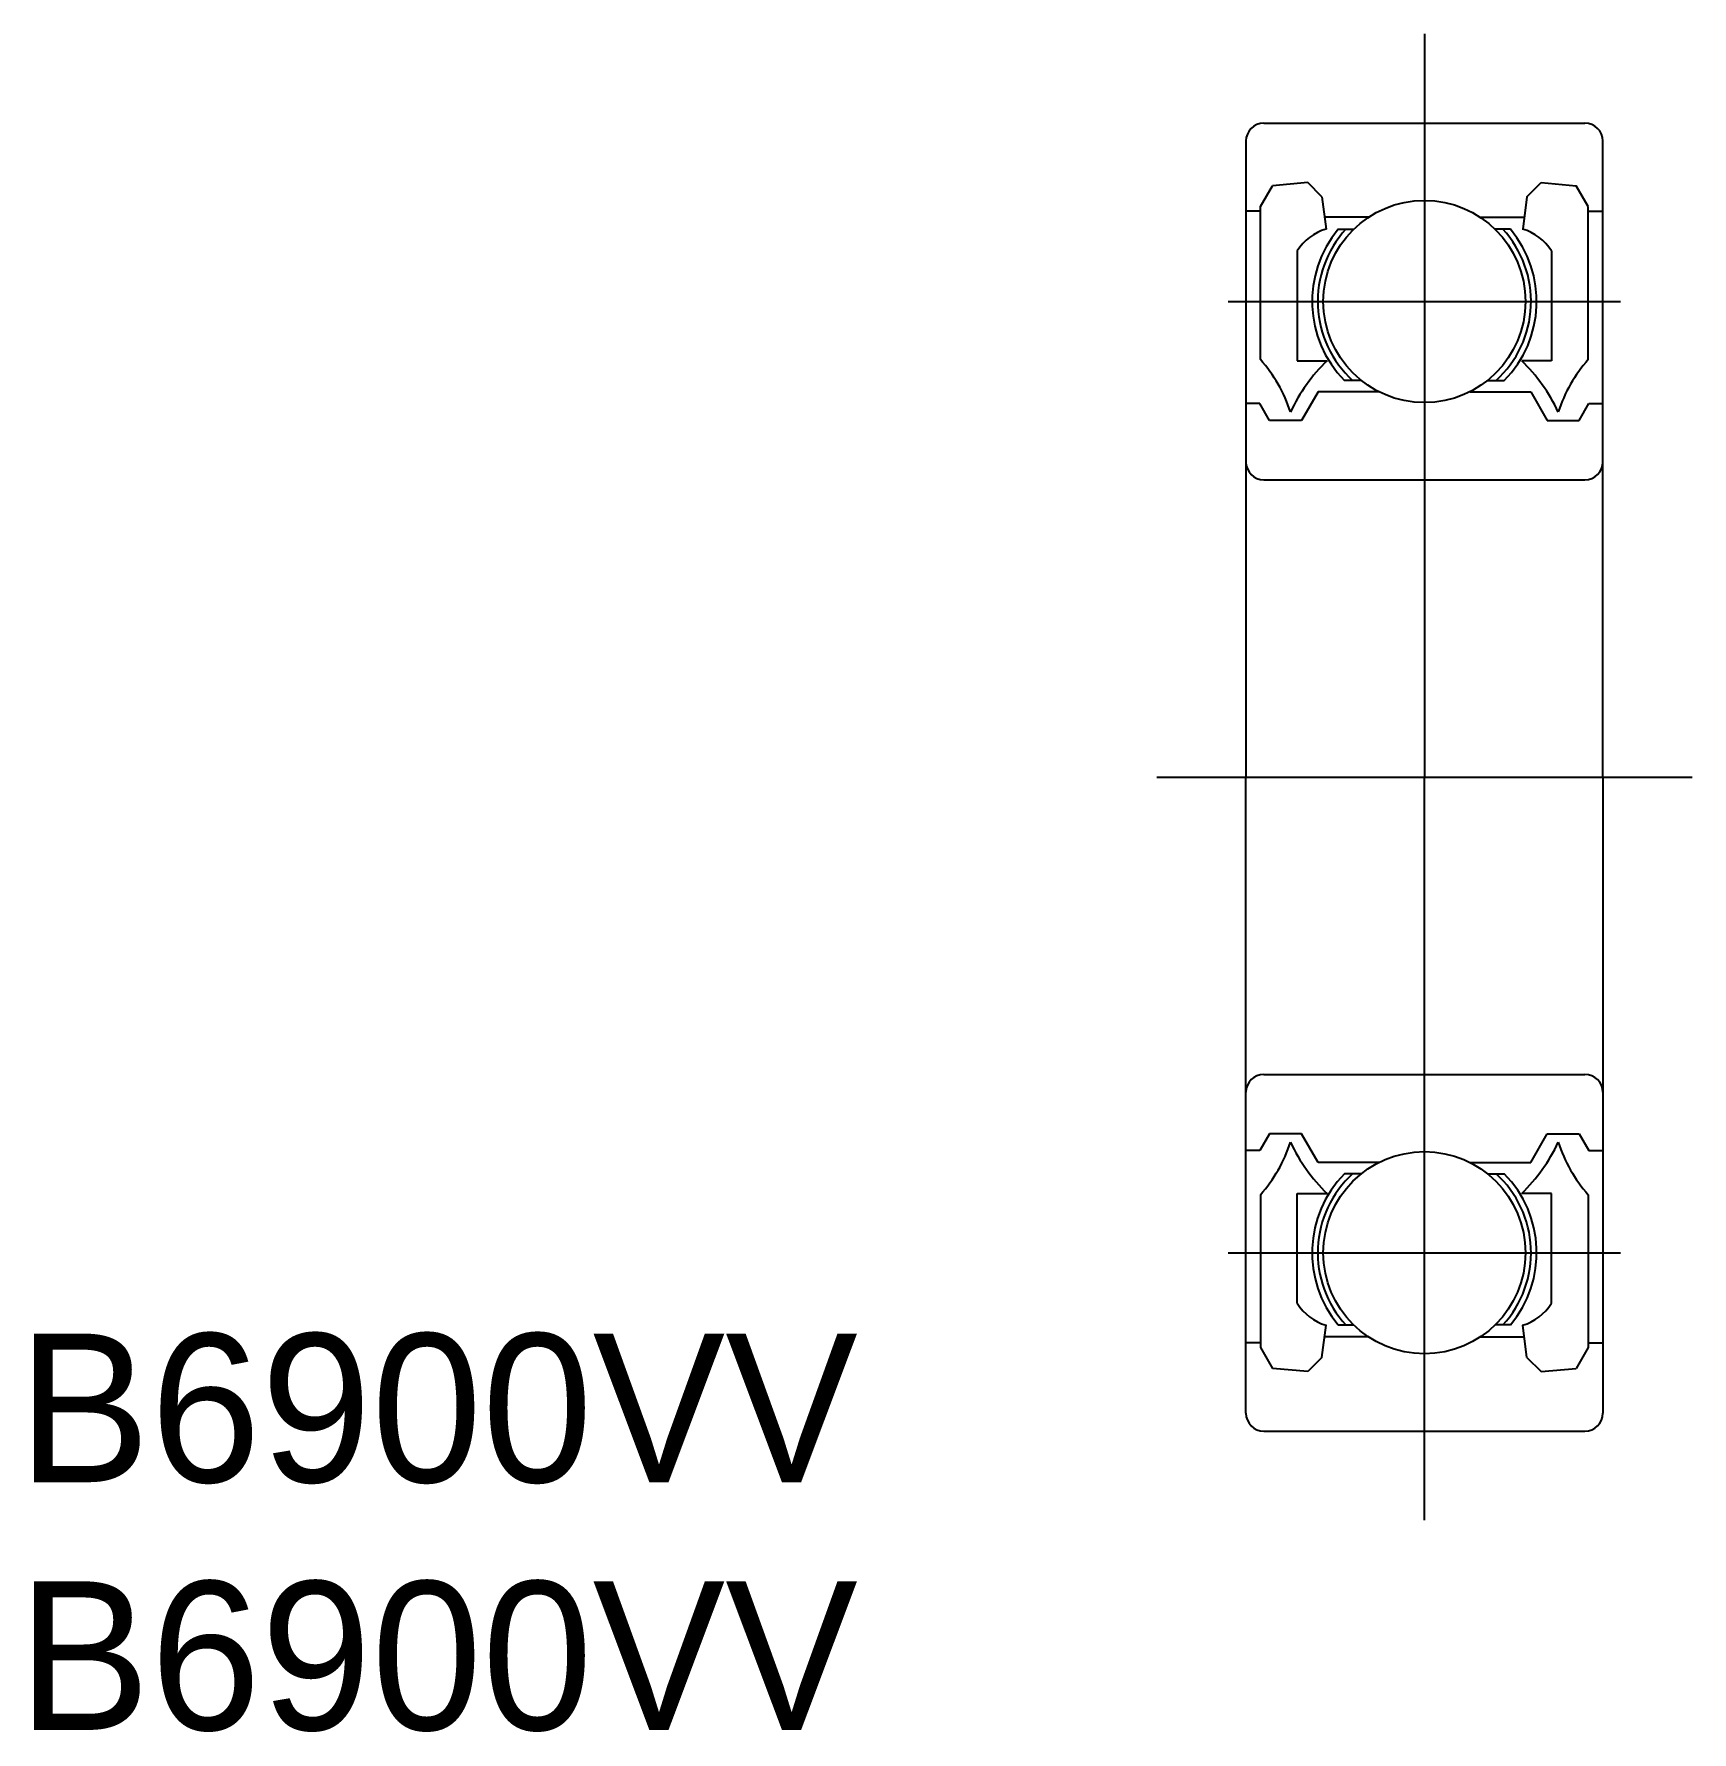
# Model space of a CAD drawing. Extents: x 733.5 to 761.3, y 610.1 to 638.7.
import ezdxf

# ---------------------------------------------------------------- set-up
doc = ezdxf.new("R2010")
doc.units = 0
doc.linetypes.add('CENTER', pattern=[50.8, 31.75, -6.35, 6.35, -6.35])
doc.layers.get('0').update_dxf_attribs({"linetype": 'CONTINUOUS'})
doc.layers.add('CENTER', color=1, linetype='CENTER')

msp = doc.modelspace()

# ---------------------------------------------------------------- linework, layer by layer
for p, q in [((754.15, 637.192), (759.55, 637.192)), ((753.85, 636.892), (753.85, 626.192)), ((759.85, 626.192), (759.85, 636.892)), ((755.403, 635.406), (755.66, 635.406)), ((755.403, 635.406), (755.66, 635.406)), ((758.297, 635.406), (758.04, 635.406)), ((758.297, 635.406), (758.04, 635.406)), ((756.083, 632.675), (755.063, 632.675)), ((755.789, 632.864), (755.507, 632.864)), ((757.617, 632.675), (758.637, 632.675)), ((757.911, 632.864), (758.193, 632.864)), ((754.15, 631.192), (759.55, 631.192)), ((753.85, 615.492), (753.85, 626.192)), ((759.85, 626.192), (759.85, 615.492)), ((754.15, 621.192), (759.55, 621.192)), ((756.083, 619.709), (755.063, 619.709)), ((755.789, 619.52), (755.507, 619.52)), ((757.617, 619.709), (758.637, 619.709)), ((757.911, 619.52), (758.193, 619.52)), ((755.403, 616.978), (755.66, 616.978)), ((755.403, 616.978), (755.66, 616.978)), ((758.297, 616.978), (758.04, 616.978)), ((758.297, 616.978), (758.04, 616.978)), ((754.15, 615.192), (759.55, 615.192))]:
    msp.add_line(p, q)
at = {"color": 7, "linetype": 'CONTINUOUS'}
for p, q in [((754.095, 635.787), (754.298, 636.14)), ((754.888, 636.192), (754.298, 636.14)), ((755.128, 635.952), (754.888, 636.192)), ((758.572, 635.952), (758.812, 636.192)), ((758.812, 636.192), (759.402, 636.14)), ((759.605, 635.787), (759.402, 636.14)), ((755.128, 635.952), (755.197, 635.41)), ((758.572, 635.952), (758.503, 635.41)), ((754.095, 635.71), (753.85, 635.71)), ((754.095, 633.216), (754.095, 635.787)), ((755.91, 635.608), (755.172, 635.608)), ((757.79, 635.608), (758.528, 635.608)), ((759.605, 633.216), (759.605, 635.787)), ((759.605, 635.71), (759.85, 635.71)), ((754.713, 635.042), (754.713, 633.196)), ((758.987, 635.042), (758.987, 633.196)), ((754.713, 633.196), (755.213, 633.196)), ((758.987, 633.196), (758.487, 633.196)), ((755.063, 632.675), (754.784, 632.192)), ((758.637, 632.675), (758.916, 632.192)), ((754.083, 632.475), (753.85, 632.475)), ((754.247, 632.192), (754.083, 632.475)), ((759.453, 632.192), (759.617, 632.475)), ((759.617, 632.475), (759.85, 632.475)), ((754.784, 632.192), (754.247, 632.192)), ((758.916, 632.192), (759.453, 632.192)), ((754.247, 620.192), (754.083, 619.909)), ((754.784, 620.192), (754.247, 620.192)), ((755.063, 619.709), (754.784, 620.192)), ((758.637, 619.709), (758.916, 620.192)), ((758.916, 620.192), (759.453, 620.192)), ((759.453, 620.192), (759.617, 619.909)), ((754.083, 619.909), (753.85, 619.909)), ((759.617, 619.909), (759.85, 619.909)), ((754.095, 619.168), (754.095, 616.596)), ((754.713, 619.188), (755.213, 619.188)), ((754.713, 617.342), (754.713, 619.188)), ((758.987, 619.188), (758.487, 619.188)), ((758.987, 617.342), (758.987, 619.188)), ((759.605, 619.168), (759.605, 616.596)), ((755.128, 616.431), (755.197, 616.974)), ((758.572, 616.431), (758.503, 616.974)), ((754.095, 616.674), (753.85, 616.674)), ((755.91, 616.775), (755.172, 616.775)), ((757.79, 616.775), (758.528, 616.775)), ((759.605, 616.674), (759.85, 616.674)), ((754.095, 616.596), (754.298, 616.244)), ((755.128, 616.431), (754.888, 616.192)), ((758.572, 616.431), (758.812, 616.192)), ((759.605, 616.596), (759.402, 616.244)), ((754.888, 616.192), (754.298, 616.244)), ((758.812, 616.192), (759.402, 616.244))]:
    msp.add_line(p, q, dxfattribs=at)
for centre in [(756.85, 634.192), (756.85, 618.192)]:
    msp.add_circle(centre, 1.7)
for centre, radius, start, end in [((754.15, 636.892), 0.3, 90, 180), ((759.55, 636.892), 0.3, 0, 90), ((756.85, 634.192), 1.889, 139.9948, 224.6902), ((756.85, 634.192), 1.794, 137.4143, 227.756), ((756.85, 634.192), 1.794, 312.244, 42.5857), ((756.85, 634.192), 1.889, 315.3098, 40.0052), ((754.15, 631.492), 0.3, 180, 270), ((759.55, 631.492), 0.3, 270, 0), ((754.15, 620.892), 0.3, 90, 180), ((759.55, 620.892), 0.3, 0, 90), ((756.85, 618.192), 1.889, 135.3098, 220.0052), ((756.85, 618.192), 1.794, 132.244, 222.5857), ((756.85, 618.192), 1.794, 317.4143, 47.756), ((756.85, 618.192), 1.889, 319.9948, 44.6902), ((754.15, 615.492), 0.3, 180, 270), ((759.55, 615.492), 0.3, 270, 0)]:
    msp.add_arc(centre, radius, start, end)
for centre, radius, start, end in [((755.435, 634.594), 0.85, 106.2645, 148.2193), ((758.264, 634.594), 0.85, 31.7807, 73.7355), ((752.244, 631.575), 2.473, 17.8623, 41.572), ((757.266, 631.082), 2.946, 134.1688, 154.87), ((756.434, 631.082), 2.946, 25.13, 45.8312), ((761.455, 631.575), 2.473, 138.428, 162.1377), ((752.244, 620.809), 2.473, 318.428, 342.1377), ((757.266, 621.301), 2.946, 205.13, 225.8312), ((756.434, 621.301), 2.946, 314.1688, 334.87), ((761.455, 620.809), 2.473, 197.8623, 221.572), ((755.435, 617.789), 0.85, 211.7807, 253.7355), ((758.264, 617.789), 0.85, 286.2645, 328.2193)]:
    msp.add_arc(centre, radius, start, end, dxfattribs=at)
at = {"layer": 'CENTER', "color": 1, "linetype": 'CENTER'}
for p, q in [((756.85, 638.692), (756.85, 626.192)), ((753.55, 634.192), (760.15, 634.192)), ((752.35, 626.192), (761.35, 626.192)), ((752.35, 626.192), (761.35, 626.192)), ((752.35, 626.192), (761.35, 626.192)), ((756.85, 613.692), (756.85, 626.192)), ((753.55, 618.192), (760.15, 618.192))]:
    msp.add_line(p, q, dxfattribs=at)

# ---------------------------------------------------------------- texts
at = {"color": 7, "linetype": 'CONTINUOUS'}
for p in [(733.198, 614.332), (733.198, 610.165)]:
    msp.add_text('B6900VV', height=2.5, dxfattribs=at).set_placement(p)

doc.saveas('drawing.dxf')
